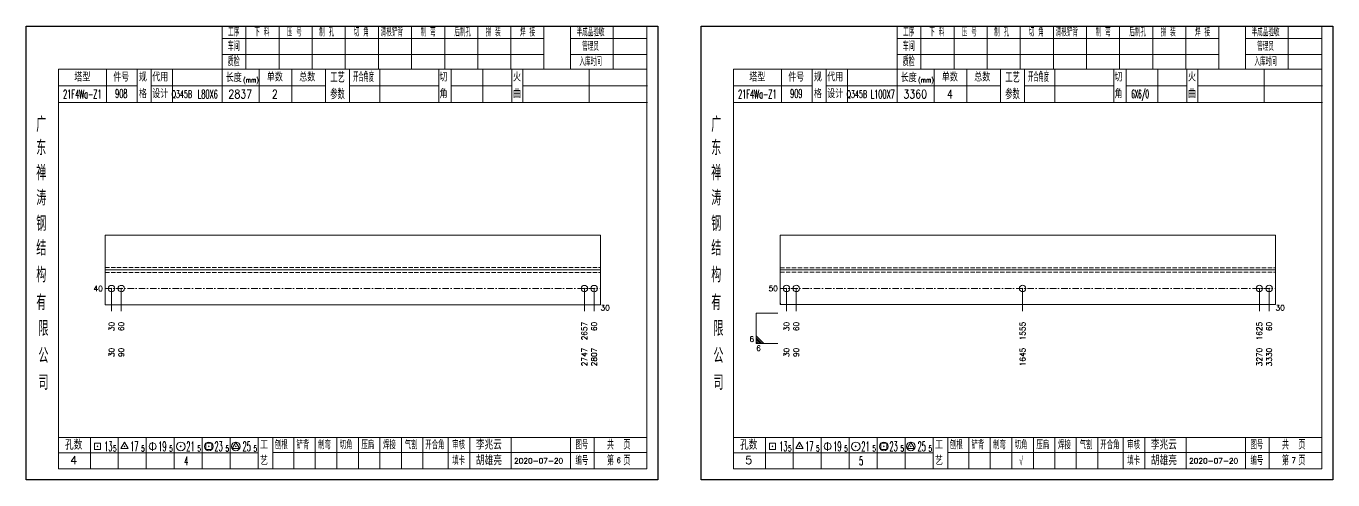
# Model space of a CAD drawing. Extents: x 1310 to 15542, y -76 to 8381.
# Drawn here: x 3077 to 3681, y -76 to 134 of the extents above; entities that cross this region are included whole.
import ezdxf
from ezdxf.enums import TextEntityAlignment as Align

# ---------------------------------------------------------------- set-up
doc = ezdxf.new("R2010")
doc.units = 0
doc.header["$MEASUREMENT"] = 0
doc.linetypes.add('一点画线', pattern=[5.2, 3, -1, 0.2, -1])
doc.linetypes.add('虚线', pattern=[2.75, 2, -0.75])
doc.layers.get('0').update_dxf_attribs({"linetype": 'CONTINUOUS', "lineweight": 25})
for name, color, linetype, lineweight in [('1', 7, 'CONTINUOUS', 25), ('4', 7, 'CONTINUOUS', 25), ('5', 7, 'CONTINUOUS', 25)]:
    doc.layers.add(name, color=color, linetype=linetype, lineweight=lineweight)
doc.styles.get("Standard").update_dxf_attribs({"font": 'simplex.shx', "width": 0.7, "height": 3, "bigfont": 'gbhzfs.shx'})

# ---------------------------------------------------------------- blocks, each defined once
blk = doc.blocks.new('孔21.5')
at = {"layer": '5', "color": 7, "linetype": 'Continuous', "lineweight": 13}
for p, q in [((-0.1, -0.1), (0.1, 0.1)), ((0.1, -0.1), (-0.1, 0.1))]:
    blk.add_line(p, q, dxfattribs=at)
blk.add_circle((0, 0), 1, dxfattribs=at)
blk = doc.blocks.new('CTJGK')
at = {"color": 6, "linetype": 'Continuous'}
for p, q in [((0, 209.97), (292.13, 209.97)), ((0, 0), (0, 209.97)), ((292.13, 209.97), (292.13, 0)), ((292.13, 0), (0, 0))]:
    blk.add_line(p, q, dxfattribs=at)

msp = doc.modelspace()

# ---------------------------------------------------------------- linework, layer by layer
at = {"color": 7, "linetype": 'Continuous', "lineweight": 18}
for p, q in [((3113.572, 37.159), (3113.572, 4.909)), ((3113.572, 37.159), (3342.702, 37.159)), ((3342.702, 37.159), (3342.702, 4.909)), ((3425.702, 37.084), (3425.702, 4.984)), ((3425.702, 37.084), (3654.832, 37.084)), ((3654.832, 37.084), (3654.832, 4.984)), ((3113.572, 21.034), (3342.702, 21.034)), ((3425.702, 21.034), (3654.832, 21.034))]:
    msp.add_line(p, q, dxfattribs=at)
at = {"color": 1, "linetype": '虚线', "lineweight": 18}
for p, q in [((3113.572, 22.159), (3342.702, 22.159)), ((3113.572, 19.909), (3342.702, 19.909)), ((3425.702, 22.084), (3654.832, 22.084)), ((3425.702, 19.984), (3654.832, 19.984))]:
    msp.add_line(p, q, dxfattribs=at)
at = {"color": 3, "linetype": '一点画线', "lineweight": 13}
for p, q in [((3113.572, 12.409), (3342.702, 12.409)), ((3425.702, 12.484), (3654.832, 12.484))]:
    msp.add_line(p, q, dxfattribs=at)
at = {"color": 7, "linetype": 'Continuous', "lineweight": 13}
for p, q in [((3116.572, 12.409), (3116.572, 2.034)), ((3121.072, 12.409), (3121.072, 2.034)), ((3335.202, 12.409), (3335.202, 2.034)), ((3339.702, 12.409), (3339.702, 2.034)), ((3428.702, 12.484), (3428.702, 2.034)), ((3433.202, 12.484), (3433.202, 2.034)), ((3537.88, 12.484), (3537.88, 2.034)), ((3647.332, 12.484), (3647.332, 2.034)), ((3651.832, 12.484), (3651.832, 2.034)), ((3414.702, 1.034), (3424.702, 1.034)), ((3414.702, 1.034), (3414.702, -12.966)), ((3425.702, 5.947), (3426.111, 4.984)), ((3418.202, -12.966), (3414.702, -9.466)), ((3417.327, -12.966), (3414.702, -10.341)), ((3416.452, -12.966), (3414.702, -11.216)), ((3415.577, -12.966), (3414.702, -12.091)), ((3414.702, -12.966), (3424.702, -12.966))]:
    msp.add_line(p, q, dxfattribs=at)
at = {"layer": '1', "color": 7, "linetype": 'Continuous', "lineweight": 18}
for p, q in [((3113.572, 4.909), (3342.702, 4.909)), ((3425.702, 4.984), (3654.832, 4.984))]:
    msp.add_line(p, q, dxfattribs=at)
at = {"layer": '4', "color": 1, "linetype": 'Continuous', "lineweight": 18}
for p, q in [((3077.072, 133.861), (3077.072, -76.109)), ((3369.202, 133.861), (3077.072, 133.861)), ((3167.702, 133.861), (3167.702, 114.021)), ((3178.732, 133.861), (3178.732, 114.001)), ((3194.042, 133.861), (3194.042, 114.001)), ((3209.362, 133.861), (3209.362, 114.001)), ((3224.672, 133.861), (3224.672, 114.001)), ((3239.982, 133.861), (3239.982, 114.001)), ((3255.292, 133.861), (3255.292, 114.001)), ((3270.612, 133.861), (3270.612, 114.001)), ((3285.922, 133.861), (3285.922, 114.001)), ((3301.232, 133.861), (3301.232, 114.001)), ((3316.542, 133.861), (3316.542, 114.021)), ((3316.542, 133.861), (3316.542, 114.001)), ((3328.822, 133.861), (3328.822, 114.001)), ((3348.572, 133.861), (3348.572, 114.001)), ((3364.152, 133.861), (3364.152, 114.001)), ((3369.202, 104.061), (3369.202, 133.861)), ((3389.202, 133.861), (3389.202, -76.109)), ((3681.332, 133.861), (3389.202, 133.861)), ((3479.832, 133.861), (3479.832, 114.021)), ((3490.862, 133.861), (3490.862, 114.001)), ((3506.172, 133.861), (3506.172, 114.001)), ((3521.492, 133.861), (3521.492, 114.001)), ((3536.802, 133.861), (3536.802, 114.001)), ((3552.112, 133.861), (3552.112, 114.001)), ((3567.422, 133.861), (3567.422, 114.001)), ((3582.742, 133.861), (3582.742, 114.001)), ((3598.052, 133.861), (3598.052, 114.001)), ((3613.362, 133.861), (3613.362, 114.001)), ((3628.672, 133.861), (3628.672, 114.021)), ((3628.672, 133.861), (3628.672, 114.001)), ((3640.952, 133.861), (3640.952, 114.001)), ((3660.702, 133.861), (3660.702, 114.001)), ((3676.282, 133.861), (3676.282, 114.001)), ((3681.332, 104.061), (3681.332, 133.861)), ((3316.542, 128.131), (3167.702, 128.131)), ((3364.152, 128.131), (3328.822, 128.131)), ((3628.672, 128.131), (3479.832, 128.131)), ((3676.282, 128.131), (3640.952, 128.131)), ((3316.542, 120.651), (3167.702, 120.651)), ((3364.152, 120.651), (3328.822, 120.651)), ((3628.672, 120.651), (3479.832, 120.651)), ((3676.282, 120.651), (3640.952, 120.651)), ((3092.082, 114.001), (3092.082, -71.059)), ((3364.152, 114.001), (3092.082, 114.001)), ((3114.202, 114.011), (3114.202, 98.591)), ((3128.352, 98.591), (3128.352, 114.001)), ((3134.852, 98.591), (3134.852, 114.001)), ((3144.722, 114.001), (3144.722, 98.591)), ((3167.702, 114.021), (3167.702, 98.591)), ((3184.822, 114.001), (3184.822, 98.591)), ((3199.872, 114.001), (3199.872, 98.591)), ((3215.572, 114.001), (3215.572, 98.591)), ((3226.632, 114.001), (3226.632, 98.591)), ((3240.582, 114.001), (3240.582, 98.591)), ((3267.882, 114.001), (3267.882, 98.591)), ((3273.642, 114.001), (3273.642, 98.591)), ((3288.262, 114.001), (3288.262, 98.591)), ((3301.722, 114.001), (3301.722, 98.591)), ((3306.712, 114.001), (3306.712, 98.591)), ((3337.452, 114.001), (3337.452, 98.591)), ((3364.152, -71.059), (3364.152, 114.001)), ((3404.212, 114.001), (3404.212, -71.059)), ((3676.282, 114.001), (3404.212, 114.001)), ((3426.332, 114.011), (3426.332, 98.591)), ((3440.482, 98.591), (3440.482, 114.001)), ((3446.982, 98.591), (3446.982, 114.001)), ((3456.852, 114.001), (3456.852, 98.591)), ((3479.832, 114.021), (3479.832, 98.591)), ((3496.952, 114.001), (3496.952, 98.591)), ((3512.002, 114.001), (3512.002, 98.591)), ((3527.702, 114.001), (3527.702, 98.591)), ((3538.762, 114.001), (3538.762, 98.591)), ((3552.712, 114.001), (3552.712, 98.591)), ((3580.012, 114.001), (3580.012, 98.591)), ((3585.772, 114.001), (3585.772, 98.591)), ((3600.392, 114.001), (3600.392, 98.591)), ((3613.852, 114.001), (3613.852, 98.591)), ((3618.842, 114.001), (3618.842, 98.591)), ((3649.582, 114.001), (3649.582, 98.591)), ((3676.282, -71.059), (3676.282, 114.001)), ((3128.352, 106.241), (3092.082, 106.241)), ((3215.572, 106.291), (3134.852, 106.291)), ((3226.632, 106.291), (3267.882, 106.291)), ((3273.642, 106.291), (3301.722, 106.291)), ((3306.712, 106.291), (3364.332, 106.291)), ((3369.202, -76.109), (3369.202, 104.061)), ((3440.482, 106.241), (3404.212, 106.241)), ((3527.702, 106.291), (3446.982, 106.291)), ((3538.762, 106.291), (3580.012, 106.291)), ((3585.772, 106.291), (3613.852, 106.291)), ((3618.842, 106.291), (3676.462, 106.291)), ((3681.332, -76.109), (3681.332, 104.061)), ((3364.332, 98.591), (3092.082, 98.591)), ((3676.462, 98.591), (3404.212, 98.591)), ((3092.082, -56.529), (3364.152, -56.529)), ((3106.772, -56.529), (3106.772, -71.059)), ((3119.702, -71.059), (3119.702, -56.529)), ((3132.632, -56.529), (3132.632, -71.059)), ((3145.552, -71.059), (3145.552, -56.529)), ((3158.482, -56.529), (3158.482, -71.059)), ((3171.412, -71.059), (3171.412, -56.529)), ((3184.332, -71.059), (3184.332, -56.529)), ((3191.202, -71.059), (3191.202, -56.529)), ((3200.862, -71.059), (3200.862, -56.529)), ((3210.802, -71.059), (3210.802, -56.529)), ((3220.742, -71.059), (3220.742, -56.529)), ((3230.692, -71.059), (3230.692, -56.529)), ((3240.632, -71.059), (3240.632, -56.529)), ((3250.572, -71.059), (3250.572, -56.529)), ((3260.522, -71.059), (3260.522, -56.529)), ((3272.162, -71.059), (3272.162, -56.529)), ((3282.312, -71.059), (3282.312, -56.529)), ((3301.372, -71.059), (3301.372, -56.529)), ((3328.752, -71.059), (3328.752, -56.529)), ((3339.712, -71.059), (3339.712, -56.529)), ((3404.212, -56.529), (3676.282, -56.529)), ((3418.902, -56.529), (3418.902, -71.059)), ((3431.832, -71.059), (3431.832, -56.529)), ((3444.762, -56.529), (3444.762, -71.059)), ((3457.682, -71.059), (3457.682, -56.529)), ((3470.612, -56.529), (3470.612, -71.059)), ((3483.542, -71.059), (3483.542, -56.529)), ((3496.462, -71.059), (3496.462, -56.529)), ((3503.332, -71.059), (3503.332, -56.529)), ((3512.992, -71.059), (3512.992, -56.529)), ((3522.932, -71.059), (3522.932, -56.529)), ((3532.872, -71.059), (3532.872, -56.529)), ((3542.822, -71.059), (3542.822, -56.529)), ((3552.762, -71.059), (3552.762, -56.529)), ((3562.702, -71.059), (3562.702, -56.529)), ((3572.652, -71.059), (3572.652, -56.529)), ((3584.292, -71.059), (3584.292, -56.529)), ((3594.442, -71.059), (3594.442, -56.529)), ((3613.502, -71.059), (3613.502, -56.529)), ((3640.882, -71.059), (3640.882, -56.529)), ((3651.842, -71.059), (3651.842, -56.529)), ((3184.332, -63.659), (3092.082, -63.659)), ((3191.162, -63.499), (3364.152, -63.499)), ((3496.462, -63.659), (3404.212, -63.659)), ((3503.292, -63.499), (3676.282, -63.499)), ((3092.082, -71.059), (3364.152, -71.059)), ((3404.212, -71.059), (3676.282, -71.059)), ((3077.072, -76.109), (3369.202, -76.109)), ((3389.202, -76.109), (3681.332, -76.109))]:
    msp.add_line(p, q, dxfattribs=at)
at = {"layer": '4', "color": 7, "linetype": 'Continuous', "lineweight": 13}
for p, q in [((3108.658, -62.023), (3108.658, -59.195)), ((3108.658, -59.195), (3111.486, -59.195)), ((3109.872, -60.809), (3110.272, -60.409)), ((3110.272, -60.809), (3109.872, -60.409)), ((3111.486, -59.195), (3111.486, -62.023)), ((3122.572, -58.609), (3120.84, -61.609)), ((3122.372, -60.809), (3122.772, -60.409)), ((3122.772, -60.809), (3122.372, -60.409)), ((3124.304, -61.609), (3122.572, -58.609)), ((3135.572, -58.609), (3135.572, -62.609)), ((3148.372, -60.809), (3148.772, -60.409)), ((3148.772, -60.809), (3148.372, -60.409)), ((3160.158, -62.023), (3160.158, -59.195)), ((3160.158, -59.195), (3162.986, -59.195)), ((3161.372, -60.809), (3161.772, -60.409)), ((3161.772, -60.809), (3161.372, -60.409)), ((3162.986, -59.195), (3162.986, -62.023)), ((3174.072, -58.609), (3172.34, -61.609)), ((3173.872, -60.809), (3174.272, -60.409)), ((3174.272, -60.809), (3173.872, -60.409)), ((3175.804, -61.609), (3174.072, -58.609)), ((3420.788, -62.023), (3420.788, -59.195)), ((3420.788, -59.195), (3423.616, -59.195)), ((3422.002, -60.809), (3422.402, -60.409)), ((3422.402, -60.809), (3422.002, -60.409)), ((3423.616, -59.195), (3423.616, -62.023)), ((3434.702, -58.609), (3432.97, -61.609)), ((3434.502, -60.809), (3434.902, -60.409)), ((3434.902, -60.809), (3434.502, -60.409)), ((3436.434, -61.609), (3434.702, -58.609)), ((3447.702, -58.609), (3447.702, -62.609)), ((3460.502, -60.809), (3460.902, -60.409)), ((3460.902, -60.809), (3460.502, -60.409)), ((3472.288, -62.023), (3472.288, -59.195)), ((3472.288, -59.195), (3475.116, -59.195)), ((3473.502, -60.809), (3473.902, -60.409)), ((3473.902, -60.809), (3473.502, -60.409)), ((3475.116, -59.195), (3475.116, -62.023)), ((3486.202, -58.609), (3484.47, -61.609)), ((3486.002, -60.809), (3486.402, -60.409)), ((3486.402, -60.809), (3486.002, -60.409)), ((3487.934, -61.609), (3486.202, -58.609)), ((3111.486, -62.023), (3108.658, -62.023)), ((3120.84, -61.609), (3124.304, -61.609)), ((3162.986, -62.023), (3160.158, -62.023)), ((3172.34, -61.609), (3175.804, -61.609)), ((3423.616, -62.023), (3420.788, -62.023)), ((3432.97, -61.609), (3436.434, -61.609)), ((3475.116, -62.023), (3472.288, -62.023)), ((3484.47, -61.609), (3487.934, -61.609))]:
    msp.add_line(p, q, dxfattribs=at)
for centre, radius in [((3135.572, -60.609), 1.6), ((3148.572, -60.609), 2), ((3161.572, -60.609), 2), ((3174.072, -60.609), 2), ((3447.702, -60.609), 1.6), ((3460.702, -60.609), 2), ((3473.702, -60.609), 2), ((3486.202, -60.609), 2)]:
    msp.add_circle(centre, radius, dxfattribs=at)

# ---------------------------------------------------------------- block references
at = {"color": 0, "linetype": 'Continuous'}
for p in [(3077.072, -76.109), (3389.202, -76.109)]:
    msp.add_blockref('CTJGK', p, dxfattribs=at)
at = {"layer": '1', "color": 8, "linetype": 'Continuous', "lineweight": 9, "xscale": 1.5, "yscale": 1.5, "zscale": 1.5}
for p in [(3116.572, 12.409), (3121.072, 12.409), (3335.202, 12.409), (3339.702, 12.409), (3428.702, 12.484), (3433.202, 12.484), (3537.88, 12.484), (3647.332, 12.484), (3651.832, 12.484)]:
    msp.add_blockref('孔21.5', p, dxfattribs=at)

# ---------------------------------------------------------------- texts
at = {"color": 7, "linetype": 'Continuous', "lineweight": 13}
for s, p in [('40', (3112.572, 12.409)), ('50', (3424.702, 12.484))]:
    msp.add_text(s, height=2.5, dxfattribs=at).set_placement(p, align=Align.MIDDLE_RIGHT)
msp.add_text('6', height=2.5, dxfattribs=at).set_placement((3413.702, -12.966), align=Align.BOTTOM_RIGHT)
msp.add_text('6', height=2.5, dxfattribs=at).set_placement((3414.702, -13.966), align=Align.TOP_LEFT)
at = {"layer": '1', "color": 7, "linetype": 'Continuous', "lineweight": 13}
for p in [(3342.702, 3.534), (3654.832, 3.534)]:
    msp.add_text('30', height=2.5, dxfattribs=at).set_placement(p, align=Align.MIDDLE_LEFT)
at = {"layer": '1', "color": 8, "linetype": 'Continuous', "lineweight": 9}
for s, p in [('30', (3116.572, -2.966)), ('60', (3121.072, -2.966)), ('2657', (3335.202, -2.966)), ('60', (3339.702, -2.966)), ('30', (3428.702, -2.966)), ('60', (3433.202, -2.966)), ('1555', (3537.88, -2.966)), ('1625', (3647.332, -2.966)), ('60', (3651.832, -2.966))]:
    msp.add_text(s, height=2.5, rotation=90, dxfattribs=at).set_placement(p, align=Align.MIDDLE_RIGHT)
at = {"layer": '1', "color": 7, "linetype": 'Continuous', "lineweight": 13}
for s, p in [('30', (3116.572, -14.966)), ('90', (3121.072, -14.966)), ('2747', (3335.202, -14.966)), ('2807', (3339.702, -14.966)), ('30', (3428.702, -14.966)), ('90', (3433.202, -14.966)), ('1645', (3537.88, -14.966)), ('3270', (3647.332, -14.966)), ('3330', (3651.832, -14.966))]:
    msp.add_text(s, height=2.5, rotation=90, dxfattribs=at).set_placement(p, align=Align.MIDDLE_RIGHT)
at = {"layer": '4', "color": 1, "linetype": 'Continuous', "lineweight": 25}
for s, height, width, p in [('工序', 3.7, 0.7, (3173.072, 130.991)), ('下 料', 3.7, 0.7, (3186.072, 130.991)), ('压 号', 3.7, 0.7, (3201.072, 130.991)), ('制 孔', 3.7, 0.7, (3216.072, 130.991)), ('切 角', 3.7, 0.7, (3232.072, 130.991)), ('清根铲背 ', 3.7, 0.7, (3247.072, 130.991)), (' 制 弯', 3.7, 0.7, (3262.072, 130.991)), (' 后制孔', 3.7, 0.7, (3278.072, 130.991)), ('拼 装', 3.7, 0.7, (3293.072, 130.991)), (' 焊 接', 3.7, 0.7, (3308.072, 130.991)), ('半成品验收', 3.7, 0.7, (3338.072, 130.991)), ('工序', 3.7, 0.7, (3485.202, 130.991)), ('下 料', 3.7, 0.7, (3498.202, 130.991)), ('压 号', 3.7, 0.7, (3513.202, 130.991)), ('制 孔', 3.7, 0.7, (3528.202, 130.991)), ('切 角', 3.7, 0.7, (3544.202, 130.991)), ('清根铲背 ', 3.7, 0.7, (3559.202, 130.991)), (' 制 弯', 3.7, 0.7, (3574.202, 130.991)), (' 后制孔', 3.7, 0.7, (3590.202, 130.991)), ('拼 装', 3.7, 0.7, (3605.202, 130.991)), (' 焊 接', 3.7, 0.7, (3620.202, 130.991)), ('半成品验收', 3.7, 0.7, (3650.202, 130.991)), ('车间', 4, 0.7, (3173.072, 124.391)), ('管理员', 3.7, 0.7, (3338.072, 124.391)), ('车间', 4, 0.7, (3485.202, 124.391)), ('管理员', 3.7, 0.7, (3650.202, 124.391)), ('质检', 4, 0.7, (3173.072, 117.331)), ('入库时间', 3.7, 0.7, (3338.072, 117.331)), ('质检', 4, 0.7, (3485.202, 117.331)), ('入库时间', 3.7, 0.7, (3650.202, 117.331)), ('(mm)', 2.24, 0.7, (3181.072, 108.891)), ('工艺', 4.8, 0.7, (3221.072, 110.151)), ('开合角度', 4, 0.6, (3233.072, 110.151)), ('(mm)', 2.24, 0.7, (3493.202, 108.891)), ('工艺', 4.8, 0.7, (3533.202, 110.151)), ('开合角度', 4, 0.6, (3545.202, 110.151)), ('21F4Wa-Z1', 4, 0.5, (3103.072, 102.411)), ('908', 4, 0.5, (3121.072, 102.661)), ('Q345B', 3.5, 0.5, (3149.072, 102.391)), ('L80X6', 4, 0.5, (3161.072, 102.391)), ('2837', 4, 0.8, (3176.072, 102.441)), ('2', 4, 0.8, (3192.072, 102.441)), ('参数', 4.8, 0.7, (3221.072, 102.441)), ('21F4Wa-Z1', 4, 0.5, (3415.202, 102.411)), ('909', 4, 0.5, (3433.202, 102.661)), ('Q345B', 3.5, 0.5, (3461.202, 102.391)), ('L100X7', 4, 0.5, (3473.202, 102.391)), ('3360', 4, 0.8, (3488.202, 102.441)), ('4', 4, 0.8, (3504.202, 102.441)), ('参数', 4.8, 0.7, (3533.202, 102.441)), ('6X6/0', 3.8, 0.4, (3592.202, 102.441)), ('广', 6.96, 0.7, (3084.072, 88.361)), ('广', 6.96, 0.7, (3396.202, 88.361)), ('东', 6.96, 0.7, (3084.072, 77.571)), ('东', 6.96, 0.7, (3396.202, 77.571)), ('禅', 6.96, 0.7, (3084.072, 65.981)), ('禅', 6.96, 0.7, (3396.202, 65.981)), ('涛', 6.96, 0.7, (3084.072, 54.381)), ('涛', 6.96, 0.7, (3396.202, 54.381)), ('钢', 6.96, 0.7, (3084.072, 42.491)), ('钢', 6.96, 0.7, (3396.202, 42.491)), ('结', 6.96, 0.7, (3084.072, 31.181)), ('结', 6.96, 0.7, (3396.202, 31.181)), ('构', 6.96, 0.7, (3084.072, 18.801)), ('构', 6.96, 0.7, (3396.202, 18.801)), ('有', 6.96, 0.7, (3084.072, 5.991)), ('有', 6.96, 0.7, (3396.202, 5.991)), ('限', 6.96, 0.7, (3085.072, -6.009)), ('限', 6.96, 0.7, (3397.202, -6.009)), ('公', 6.96, 0.7, (3085.072, -18.549)), ('公', 6.96, 0.7, (3397.202, -18.549)), ('司', 6.96, 0.7, (3085.072, -31.029)), ('司', 6.96, 0.7, (3397.202, -31.029)), ('13', 4.47, 0.5, (3115.072, -60.609)), ('5', 2.68, 0.6, (3118.072, -61.609)), ('17', 4.47, 0.5, (3127.072, -60.609)), ('5', 2.68, 0.6, (3131.072, -61.609)), ('19', 4.47, 0.5, (3140.072, -60.609)), ('5', 2.68, 0.6, (3144.072, -61.609)), ('21', 4.47, 0.5, (3153.072, -60.609)), ('5', 2.68, 0.6, (3157.072, -61.609)), ('23', 4.47, 0.5, (3166.072, -60.609)), ('5', 2.68, 0.6, (3170.072, -61.609)), ('25', 4.47, 0.5, (3179.072, -60.609)), ('5', 2.68, 0.6, (3183.072, -61.609)), ('刨根', 3.7, 0.8, (3195.072, -60.009)), ('铲背', 3.7, 0.8, (3205.072, -60.009)), ('制弯', 3.7, 0.8, (3215.072, -60.009)), ('切角', 3.7, 0.8, (3225.072, -60.009)), ('压扁', 3.7, 0.8, (3235.072, -60.009)), ('焊接', 3.7, 0.8, (3245.072, -60.009)), ('气割', 3.7, 0.8, (3255.072, -60.009)), ('开合角', 3.7, 0.8, (3266.072, -60.009)), ('审核', 3.7, 0.8, (3277.072, -60.009)), ('图号', 3.7, 0.8, (3334.072, -60.009)), ('共  页', 4, 0.8, (3351.072, -60.009)), ('13', 4.47, 0.5, (3427.202, -60.609)), ('5', 2.68, 0.6, (3430.202, -61.609)), ('17', 4.47, 0.5, (3439.202, -60.609)), ('5', 2.68, 0.6, (3443.202, -61.609)), ('19', 4.47, 0.5, (3452.202, -60.609)), ('5', 2.68, 0.6, (3456.202, -61.609)), ('21', 4.47, 0.5, (3465.202, -60.609)), ('5', 2.68, 0.6, (3469.202, -61.609)), ('23', 4.47, 0.5, (3478.202, -60.609)), ('5', 2.68, 0.6, (3482.202, -61.609)), ('25', 4.47, 0.5, (3491.202, -60.609)), ('5', 2.68, 0.6, (3495.202, -61.609)), ('刨根', 3.7, 0.8, (3507.202, -60.009)), ('铲背', 3.7, 0.8, (3517.202, -60.009)), ('制弯', 3.7, 0.8, (3527.202, -60.009)), ('切角', 3.7, 0.8, (3537.202, -60.009)), ('压扁', 3.7, 0.8, (3547.202, -60.009)), ('焊接', 3.7, 0.8, (3557.202, -60.009)), ('气割', 3.7, 0.8, (3567.202, -60.009)), ('开合角', 3.7, 0.8, (3578.202, -60.009)), ('审核', 3.7, 0.8, (3589.202, -60.009)), ('图号', 3.7, 0.8, (3646.202, -60.009)), ('共  页', 4, 0.8, (3663.202, -60.009)), ('4', 4, 0.5, (3151.072, -67.359)), ('填卡', 3.7, 0.8, (3277.072, -67.279)), ('编号', 3.7, 0.8, (3334.072, -67.279)), ('第  页', 4, 0.8, (3351.072, -67.279)), ('5', 4, 0.5, (3463.202, -67.359)), ('√', 4, 0.6, (3537.202, -67.279)), ('填卡', 3.7, 0.8, (3589.202, -67.279)), ('编号', 3.7, 0.8, (3646.202, -67.279)), ('第  页', 4, 0.8, (3663.202, -67.279))]:
    msp.add_text(s, height=height, dxfattribs=dict(at, width=width)).set_placement(p, align=Align.MIDDLE_CENTER)
for s, height, p in [('塔型', 3.7, (3103.072, 110.121)), ('件号', 3.7, (3121.072, 110.121)), ('规', 3.7, (3131.072, 110.151)), ('代用', 3.7, (3139.072, 110.151)), ('长度', 3.7, (3173.072, 109.891)), ('单数', 3.7, (3192.072, 110.151)), ('总数', 3.7, (3207.072, 110.151)), ('切', 3.7, (3270.072, 110.151)), ('火', 3.7, (3304.072, 110.151)), ('塔型', 3.7, (3415.202, 110.121)), ('件号', 3.7, (3433.202, 110.121)), ('规', 3.7, (3443.202, 110.151)), ('代用', 3.7, (3451.202, 110.151)), ('长度', 3.7, (3485.202, 109.891)), ('单数', 3.7, (3504.202, 110.151)), ('总数', 3.7, (3519.202, 110.151)), ('切', 3.7, (3582.202, 110.151)), ('火', 3.7, (3616.202, 110.151)), ('格', 3.7, (3131.072, 102.441)), ('设计', 3.7, (3139.072, 102.441)), ('角', 3.7, (3270.072, 102.441)), ('曲', 3.7, (3304.072, 102.441)), ('格', 3.7, (3443.202, 102.441)), ('设计', 3.7, (3451.202, 102.441)), ('角', 3.7, (3582.202, 102.441)), ('曲', 3.7, (3616.202, 102.441)), ('孔数', 4, (3099.072, -60.089)), ('工', 3.7, (3187.072, -60.009)), ('李兆云', 4, (3291.072, -60.009)), ('孔数', 4, (3411.202, -60.089)), ('工', 3.7, (3499.202, -60.009)), ('李兆云', 4, (3603.202, -60.009)), ('4', 3.7, (3099.072, -66.919)), ('艺', 3.7, (3187.072, -67.359)), ('胡雄亮', 4, (3291.072, -67.279)), ('2020-07-20', 2.5, (3314.072, -67.279)), ('5', 3.7, (3411.202, -66.919)), ('艺', 3.7, (3499.202, -67.359)), ('胡雄亮', 4, (3603.202, -67.279)), ('2020-07-20', 2.5, (3626.202, -67.279))]:
    msp.add_text(s, height=height, dxfattribs=at).set_placement(p, align=Align.MIDDLE_CENTER)
at = {"layer": '4', "color": 6, "linetype": 'Continuous', "lineweight": 25, "width": 0.8}
for s, p in [('6', (3351.097, -67.051)), ('7', (3663.227, -67.051))]:
    msp.add_text(s, height=2.5, dxfattribs=at).set_placement(p, align=Align.MIDDLE_CENTER)

doc.saveas('drawing.dxf')
